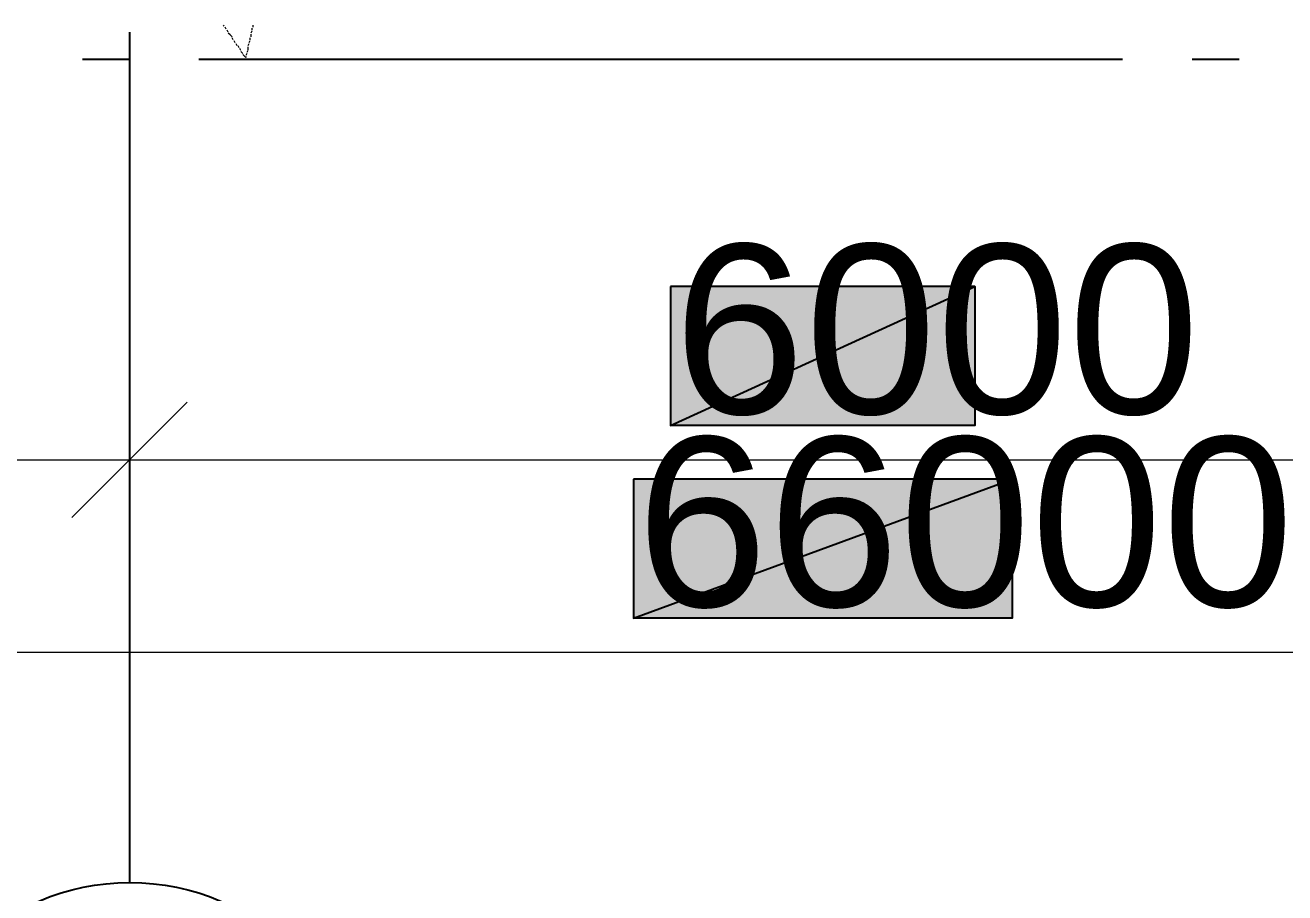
# Model space of a CAD drawing. Extents: x 0 to 604, y 0 to 420.
# Drawn here: x 196.99 to 224.23, y 155.29 to 174.05 of the extents above; entities that cross this region are included whole.
import ezdxf

# ---------------------------------------------------------------- set-up
doc = ezdxf.new("R2010")
doc.units = 0
doc.styles.add('TEYPDFCAD_TEXT', font='arial.ttf')

msp = doc.modelspace()

# ---------------------------------------------------------------- hatches: boundary and pattern name
at = {"true_color": 0xffffff}
h = msp.add_hatch(color=0, dxfattribs=at)
h.paths.add_polyline_path([(210.947, 168.402), (210.947, 165.396), (217.53, 168.402)])
h.paths.add_polyline_path([(210.947, 165.396), (217.53, 168.402), (217.53, 165.396)])
h = msp.add_hatch(color=0, dxfattribs=at)
h.paths.add_polyline_path([(210.143, 164.232), (210.143, 161.226), (218.334, 164.232)])
h.paths.add_polyline_path([(210.143, 161.226), (218.334, 164.232), (218.334, 161.226)])

# ---------------------------------------------------------------- linework, layer by layer
at = {"lineweight": 25}
for p, q in [((199.242, 173.905), (199.242, 160.507)), ((199.242, 173.313), (198.226, 173.313)), ((220.726, 173.313), (200.745, 173.313)), ((223.245, 173.313), (222.229, 173.313)), ((199.242, 160.507), (199.242, 155.49))]:
    msp.add_line(p, q, dxfattribs=at)
at = {"color": 7, "lineweight": 5}
for p, q in [((201.295, 174.032), (201.274, 174.054)), ((201.337, 173.969), (201.316, 174.011)), ((201.38, 173.905), (201.358, 173.948)), ((201.422, 173.842), (201.38, 173.884)), ((201.464, 173.799), (201.422, 173.842)), ((201.888, 173.927), (201.867, 173.884)), ((201.867, 173.863), (201.867, 173.799)), ((201.888, 173.99), (201.888, 173.948)), ((201.909, 174.054), (201.909, 174.011)), ((201.486, 173.736), (201.464, 173.778)), ((201.528, 173.673), (201.507, 173.715)), ((201.57, 173.609), (201.549, 173.651)), ((201.613, 173.567), (201.591, 173.609)), ((201.824, 173.651), (201.803, 173.609)), ((201.803, 173.588), (201.803, 173.524)), ((201.845, 173.715), (201.824, 173.673)), ((201.845, 173.778), (201.845, 173.736)), ((201.655, 173.503), (201.634, 173.546)), ((201.697, 173.44), (201.655, 173.482)), ((201.739, 173.376), (201.697, 173.418)), ((201.761, 173.355), (201.739, 173.376)), ((201.782, 173.44), (201.761, 173.397)), ((201.761, 173.376), (201.761, 173.355)), ((201.803, 173.503), (201.782, 173.461)), ((199.242, 165.269), (199.242, 166.645)), ((199.242, 165.269), (199.242, 166.645)), ((197.993, 163.407), (200.491, 165.904)), ((200.491, 165.904), (197.993, 163.407)), ((167.238, 164.655), (201.232, 164.655)), ((197.231, 164.655), (231.246, 164.655)), ((381.233, 160.486), (47.244, 160.486))]:
    msp.add_line(p, q, dxfattribs=at)
at = {"color": 0, "true_color": 0xffffff}
for points in [[(210.947, 168.402), (210.947, 165.396), (217.53, 168.402)], [(210.947, 165.396), (217.53, 168.402), (217.53, 165.396)], [(210.143, 164.232), (210.143, 161.226), (218.334, 164.232)], [(210.143, 161.226), (218.334, 164.232), (218.334, 161.226)]]:
    msp.add_lwpolyline(points, close=True, dxfattribs=at)
at = {"lineweight": 25}
msp.add_circle((199.252, 150.506), 5.006, dxfattribs=at)

# ---------------------------------------------------------------- texts
at = {"color": 7, "style": 'TEYPDFCAD_TEXT'}
for s, p in [('6000', (211.011, 165.65)), ('66000', (210.206, 161.481))]:
    msp.add_text(s, height=3.6618, dxfattribs=at).set_placement(p)

doc.saveas('drawing.dxf')
